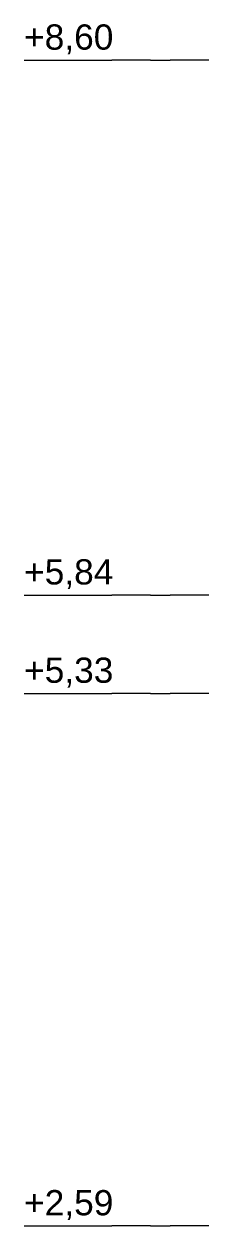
# Model space of a CAD drawing. Header units: millimetres. Extents: x -71878 to 121433, y -67383 to 83273.
# Drawn here: x -3855 to -2904, y -62632 to -56440 of the extents above; entities that cross this region are included whole.
import ezdxf

# ---------------------------------------------------------------- set-up
doc = ezdxf.new("R2010")
doc.units = ezdxf.units.MM
doc.header["$MEASUREMENT"] = 0
doc.layers.add('0_Pluma_Nº__1', color=7, linetype='Continuous', lineweight=0)
doc.layers.add('0_Pluma_Nº__23', color=7, linetype='Continuous', lineweight=5, true_color=0x646464)
doc.styles.add('Estilo_Generado_1', font='swiss.ttf')

msp = doc.modelspace()

# ---------------------------------------------------------------- linework, layer by layer
at = {"layer": '0_Pluma_Nº__23', "linetype": 'Continuous'}
for p, q in [((-3855.368, -56627.124), (-3404.255, -56627.124)), ((-3204.255, -56627.124), (-3404.255, -56627.124)), ((-3204.255, -56627.124), (-3104.255, -56627.124)), ((-3004.255, -56627.124), (-3104.255, -56627.124)), ((-2904.255, -56627.124), (-3004.255, -56627.124)), ((-3855.368, -59382.404), (-3404.255, -59382.404)), ((-3204.255, -59382.404), (-3404.255, -59382.404)), ((-3204.255, -59382.404), (-3104.255, -59382.404)), ((-3004.255, -59382.404), (-3104.255, -59382.404)), ((-2904.255, -59382.404), (-3004.255, -59382.404)), ((-3855.368, -59889.01), (-3404.255, -59889.01)), ((-3204.255, -59889.01), (-3404.255, -59889.01)), ((-3204.255, -59889.01), (-3104.255, -59889.01)), ((-3004.255, -59889.01), (-3104.255, -59889.01)), ((-2904.255, -59889.01), (-3004.255, -59889.01)), ((-3855.368, -62632.404), (-3404.255, -62632.404)), ((-3204.255, -62632.404), (-3404.255, -62632.404)), ((-3204.255, -62632.404), (-3104.255, -62632.404)), ((-3004.255, -62632.404), (-3104.255, -62632.404)), ((-2904.255, -62632.404), (-3004.255, -62632.404))]:
    msp.add_line(p, q, dxfattribs=at)

# ---------------------------------------------------------------- texts
at = {"layer": '0_Pluma_Nº__1', "char_height": 130, "attachment_point": 1, "style": 'Estilo_Generado_1'}
for s, insert in [('\\A1;{\\fArial|b0|i0|c0|p34;+8,60}', (-3855.368, -56442.339)), ('\\A1;{\\fArial|b0|i0|c0|p34;+5,84}', (-3855.368, -59197.619)), ('\\A1;{\\fArial|b0|i0|c0|p34;+5,33}', (-3855.368, -59704.224)), ('\\A1;{\\fArial|b0|i0|c0|p34;+2,59}', (-3855.368, -62447.619))]:
    msp.add_mtext(s, dxfattribs=dict(at, insert=insert))

doc.saveas('drawing.dxf')
